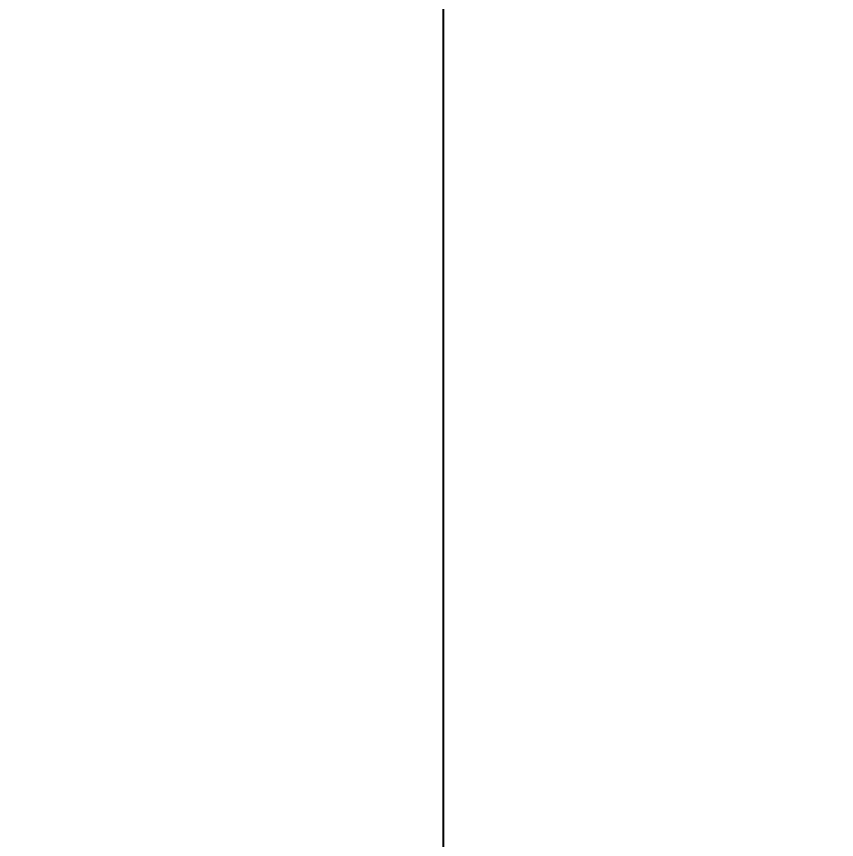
# Model space of a CAD drawing. Header units: millimetres. Extents: x -105 to 105, y -148 to 148.
# Drawn here: x 34.862 to 39.647, y 63.793 to 68.597 of the extents above; entities that cross this region are included whole.
import ezdxf

# ---------------------------------------------------------------- set-up
doc = ezdxf.new("R2010")
doc.units = ezdxf.units.MM
doc.header["$PDSIZE"] = -5
doc.linetypes.add('点画线', pattern=[18, 12, -2, 2, -2])
doc.layers.get('0').update_dxf_attribs({"lineweight": 18})
doc.styles.get("Standard").update_dxf_attribs({"font": 'txt.shx'})
doc.dimstyles.get("Standard").update_dxf_attribs({"dimtxt": 0.18, "dimasz": 0.18, "dimexe": 0.18, "dimexo": 0.0625, "dimgap": 0.09, "dimtad": 0, "dimtih": 1, "dimtoh": 1, "dimdec": 4, "dimzin": 0, "dimdsep": 46, "dimtxsty": 'Standard', "dimcen": 0.09, "dimdle": 0.36, "dimadec": 0, "dimazin": 0, "dimtfac": 1, "dimtdec": 4, "dimtofl": 0, "dimtmove": 0, "dimatfit": 3, "dimfxl": 1, "dimtolj": 1, "dimarcsym": 0})

# ---------------------------------------------------------------- blocks, each defined once
blk = doc.blocks.new('*D6')
at = {"color": 0, "lineweight": -2, "transparency": 16777216}
for p, q in [((8.3532, 62.9437), (8.3532, 76.8586)), ((37.3532, 62.9437), (37.3532, 76.8586)), ((10.8532, 75.6086), (34.8532, 75.6086))]:
    blk.add_line(p, q, dxfattribs=at)
at = {"color": 0, "linetype": '点画线', "transparency": 16777216}
for points in [[(10.8532, 76.0252), (10.8532, 75.1919), (8.3532, 75.6086)], [(34.8532, 76.0252), (34.8532, 75.1919), (37.3532, 75.6086)]]:
    blk.add_solid(points, dxfattribs=at)
at = {"layer": 'Defpoints', "color": 0, "linetype": '点画线', "transparency": 16777216}
for p in [(37.3532, 75.6086), (8.3532, 62.3187), (37.3532, 62.3187)]:
    blk.add_point(p, dxfattribs=at)
at = {"color": 0, "linetype": '点画线', "transparency": 16777216, "insert": (22.8532, 77.4836), "char_height": 2.5, "attachment_point": 5}
blk.add_mtext('\\A1;29', dxfattribs=at)

msp = doc.modelspace()

# ---------------------------------------------------------------- linework, layer by layer
at = {"color": 7, "lineweight": 30}
msp.add_arc((38.3532, 68.3187), 2, 360, 90, dxfattribs=at)

# ---------------------------------------------------------------- dimensions: what is measured, and where the dimension line sits
at = {"linetype": '点画线'}
dim = msp.add_linear_dim(base=(37.3532, 75.6086), p1=(8.3532, 62.3187), p2=(37.3532, 62.3187), dimstyle='Standard', override={"dimtxt": 2.5, "dimasz": 2.5, "dimexe": 1.25, "dimexo": 0.625, "dimgap": 0.625, "dimtad": 1, "dimtih": 0, "dimtoh": 0, "dimdec": 2, "dimzin": 8, "dimdsep": 44, "dimdle": 5, "dimtdec": 2, "dimtofl": 1, "dimatfit": 0, "dimarcsym": 1}, dxfattribs=at)
dim.commit()
dim.dimension.update_dxf_attribs({"geometry": '*D6', "text_midpoint": (22.8532, 77.4836)})

doc.saveas('drawing.dxf')
